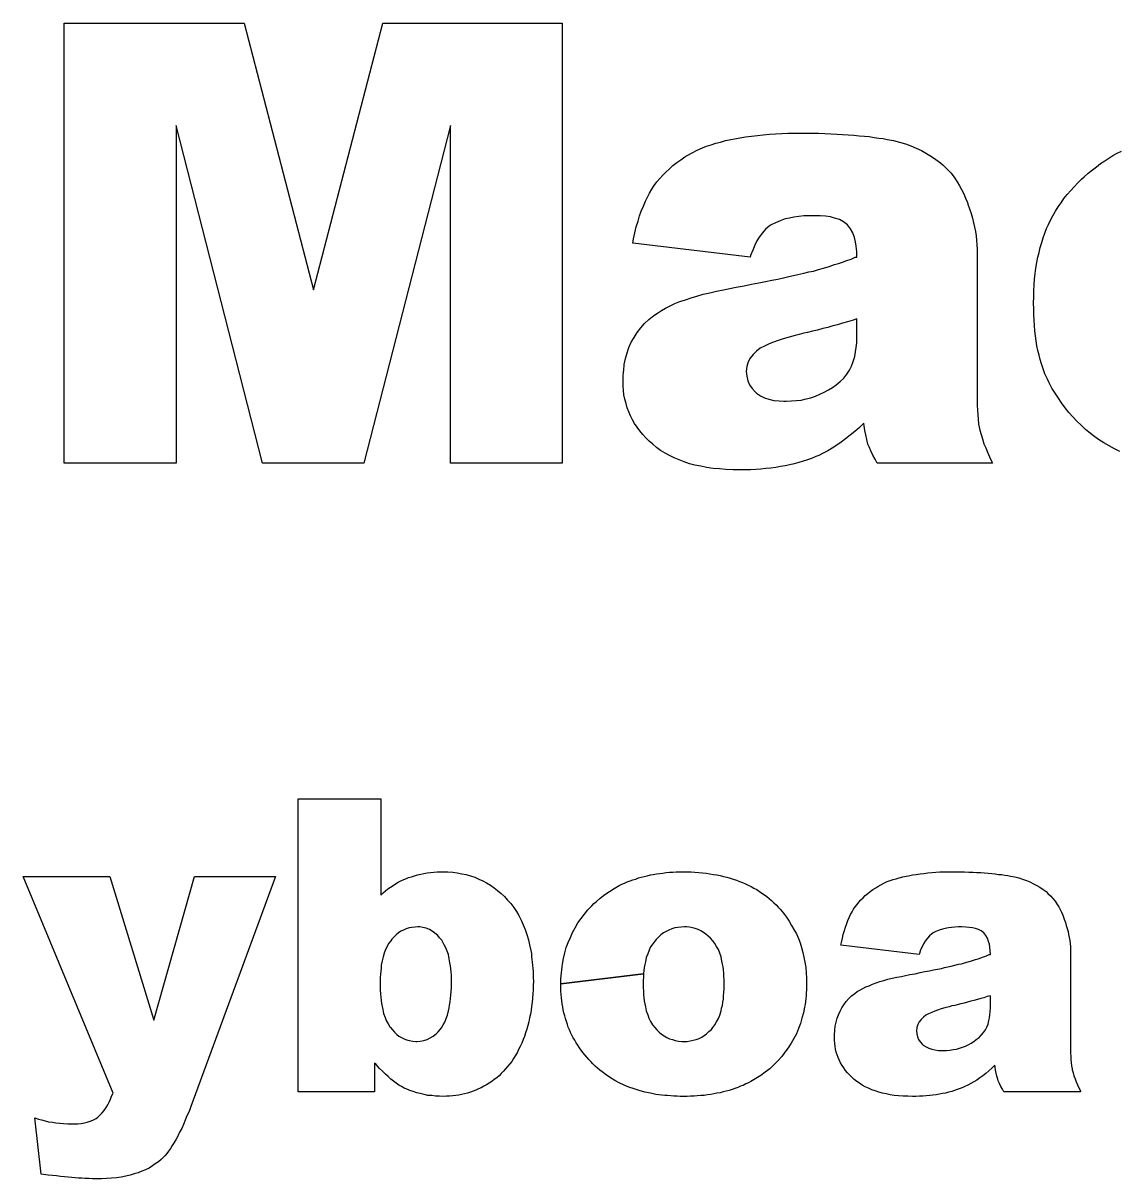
# Model space of a CAD drawing. Extents: x 60 to 196, y -152 to -29.
# Drawn here: x 169.51 to 173.245, y -111.257 to -107.314 of the extents above; entities that cross this region are included whole.
import ezdxf

# ---------------------------------------------------------------- set-up
doc = ezdxf.new("R2010")
doc.units = 0
doc.layers.add('BLACK', color=7, linetype='CONTINUOUS')

msp = doc.modelspace()

# ---------------------------------------------------------------- linework, layer by layer
at = {"layer": 'BLACK', "linetype": 'CONTINUOUS'}
for p, q in [((169.65, -108.815), (169.65, -107.314)), ((169.65, -107.314), (170.264, -107.314)), ((170.264, -107.314), (170.501, -108.224)), ((170.501, -108.224), (170.737, -107.314)), ((170.737, -107.314), (171.349, -107.314)), ((171.349, -107.314), (171.349, -108.815)), ((170.327, -108.815), (170.032, -107.663)), ((170.032, -107.663), (170.032, -108.815)), ((170.968, -107.663), (170.672, -108.815)), ((170.968, -108.815), (170.968, -107.663)), ((171.873, -107.724), (171.889, -107.72)), ((171.889, -107.72), (171.906, -107.715)), ((171.906, -107.715), (171.925, -107.711)), ((171.925, -107.711), (171.937, -107.709)), ((171.937, -107.709), (171.956, -107.705)), ((171.956, -107.705), (171.975, -107.702)), ((171.975, -107.702), (171.995, -107.7)), ((171.995, -107.7), (172.015, -107.697)), ((172.015, -107.697), (172.035, -107.695)), ((172.035, -107.695), (172.056, -107.693)), ((172.056, -107.693), (172.077, -107.692)), ((172.077, -107.692), (172.098, -107.691)), ((172.098, -107.691), (172.119, -107.69)), ((172.119, -107.69), (172.141, -107.69)), ((172.141, -107.69), (172.155, -107.69)), ((172.155, -107.69), (172.179, -107.69)), ((172.179, -107.69), (172.201, -107.69)), ((172.201, -107.69), (172.224, -107.69)), ((172.224, -107.69), (172.245, -107.691)), ((172.245, -107.691), (172.266, -107.692)), ((172.266, -107.692), (172.286, -107.693)), ((172.286, -107.693), (172.306, -107.694)), ((172.306, -107.694), (172.325, -107.695)), ((172.325, -107.695), (172.344, -107.696)), ((172.344, -107.696), (172.362, -107.698)), ((172.362, -107.698), (172.38, -107.7)), ((172.38, -107.7), (172.397, -107.701)), ((172.397, -107.701), (172.413, -107.704)), ((172.413, -107.704), (172.429, -107.706)), ((172.429, -107.706), (172.444, -107.708)), ((172.444, -107.708), (172.458, -107.711)), ((172.458, -107.711), (172.48, -107.715)), ((172.48, -107.715), (172.5, -107.72)), ((172.5, -107.72), (172.52, -107.726)), ((171.778, -107.764), (171.793, -107.756)), ((171.793, -107.756), (171.81, -107.747)), ((171.81, -107.747), (171.828, -107.74)), ((171.828, -107.74), (171.842, -107.734)), ((171.842, -107.734), (171.857, -107.729)), ((171.857, -107.729), (171.873, -107.724)), ((172.52, -107.726), (172.539, -107.733)), ((172.539, -107.733), (172.557, -107.741)), ((172.557, -107.741), (172.575, -107.749)), ((172.575, -107.749), (172.592, -107.759)), ((172.592, -107.759), (172.609, -107.769)), ((173.228, -107.766), (173.242, -107.758)), ((173.242, -107.758), (173.257, -107.751)), ((171.715, -107.811), (171.727, -107.8)), ((171.727, -107.8), (171.74, -107.79)), ((171.74, -107.79), (171.754, -107.78)), ((171.754, -107.78), (171.768, -107.77)), ((171.768, -107.77), (171.778, -107.764)), ((172.609, -107.769), (172.624, -107.779)), ((172.624, -107.779), (172.64, -107.791)), ((172.64, -107.791), (172.649, -107.799)), ((172.649, -107.799), (172.662, -107.812)), ((173.172, -107.804), (173.186, -107.793)), ((173.186, -107.793), (173.2, -107.784)), ((173.2, -107.784), (173.214, -107.775)), ((173.214, -107.775), (173.228, -107.766)), ((171.682, -107.844), (171.692, -107.833)), ((171.692, -107.833), (171.703, -107.822)), ((171.703, -107.822), (171.715, -107.811)), ((172.662, -107.812), (172.675, -107.825)), ((172.675, -107.825), (172.686, -107.84)), ((172.686, -107.84), (172.697, -107.856)), ((173.121, -107.846), (173.13, -107.838)), ((173.13, -107.838), (173.144, -107.826)), ((173.144, -107.826), (173.158, -107.814)), ((173.158, -107.814), (173.172, -107.804)), ((171.655, -107.881), (171.663, -107.868)), ((171.663, -107.868), (171.672, -107.856)), ((171.672, -107.856), (171.682, -107.844)), ((172.697, -107.856), (172.705, -107.869)), ((172.705, -107.869), (172.712, -107.882)), ((173.084, -107.885), (173.096, -107.872)), ((173.096, -107.872), (173.108, -107.859)), ((173.108, -107.859), (173.121, -107.846)), ((171.633, -107.922), (171.64, -107.908)), ((171.64, -107.908), (171.647, -107.894)), ((171.647, -107.894), (171.655, -107.881)), ((172.712, -107.882), (172.719, -107.896)), ((172.719, -107.896), (172.725, -107.911)), ((172.725, -107.911), (172.732, -107.926)), ((173.051, -107.927), (173.061, -107.912)), ((173.061, -107.912), (173.072, -107.899)), ((173.072, -107.899), (173.084, -107.885)), ((171.613, -107.972), (171.619, -107.955)), ((171.619, -107.955), (171.626, -107.938)), ((171.626, -107.938), (171.633, -107.922)), ((172.732, -107.926), (172.733, -107.932)), ((172.733, -107.932), (172.739, -107.948)), ((172.739, -107.948), (172.744, -107.963)), ((173.023, -107.971), (173.032, -107.956)), ((173.032, -107.956), (173.041, -107.941)), ((173.041, -107.941), (173.051, -107.927)), ((171.602, -108.009), (171.608, -107.99)), ((171.608, -107.99), (171.613, -107.972)), ((172.077, -107.995), (172.062, -108.002)), ((172.093, -107.988), (172.077, -107.995)), ((172.11, -107.982), (172.093, -107.988)), ((172.125, -107.979), (172.11, -107.982)), ((172.14, -107.976), (172.125, -107.979)), ((172.156, -107.974), (172.14, -107.976)), ((172.173, -107.972), (172.156, -107.974)), ((172.191, -107.971), (172.173, -107.972)), ((172.21, -107.971), (172.191, -107.971)), ((172.229, -107.971), (172.21, -107.971)), ((172.247, -107.973), (172.229, -107.971)), ((172.264, -107.975), (172.247, -107.973)), ((172.278, -107.979), (172.264, -107.975)), ((172.295, -107.984), (172.278, -107.979)), ((172.309, -107.992), (172.295, -107.984)), ((172.322, -108.002), (172.309, -107.992)), ((172.744, -107.963), (172.749, -107.979)), ((172.749, -107.979), (172.752, -107.995)), ((172.752, -107.995), (172.756, -108.01)), ((173.008, -108.001), (173.015, -107.986)), ((173.015, -107.986), (173.023, -107.971)), ((171.593, -108.05), (171.597, -108.029)), ((171.597, -108.029), (171.602, -108.009)), ((172.032, -108.029), (172.021, -108.044)), ((172.043, -108.017), (172.032, -108.029)), ((172.055, -108.007), (172.043, -108.017)), ((172.062, -108.002), (172.055, -108.007)), ((172.333, -108.016), (172.322, -108.002)), ((172.341, -108.029), (172.333, -108.016)), ((172.346, -108.045), (172.341, -108.029)), ((172.756, -108.01), (172.759, -108.025)), ((172.759, -108.025), (172.761, -108.04)), ((172.99, -108.046), (172.996, -108.031)), ((172.996, -108.031), (173.002, -108.015)), ((173.002, -108.015), (173.008, -108.001)), ((171.59, -108.065), (171.593, -108.05)), ((171.99, -108.112), (171.59, -108.065)), ((172.006, -108.072), (171.999, -108.089)), ((172.013, -108.057), (172.006, -108.072)), ((172.021, -108.044), (172.013, -108.057)), ((172.35, -108.06), (172.346, -108.045)), ((172.352, -108.075), (172.35, -108.06)), ((172.354, -108.093), (172.352, -108.075)), ((172.761, -108.04), (172.763, -108.055)), ((172.763, -108.055), (172.764, -108.07)), ((172.764, -108.07), (172.765, -108.085)), ((172.98, -108.079), (172.985, -108.062)), ((172.985, -108.062), (172.99, -108.046)), ((171.992, -108.107), (171.99, -108.112)), ((171.999, -108.089), (171.992, -108.107)), ((172.335, -108.119), (172.349, -108.113)), ((172.349, -108.113), (172.354, -108.112)), ((172.354, -108.112), (172.354, -108.093)), ((172.765, -108.085), (172.765, -108.095)), ((172.765, -108.095), (172.765, -108.581)), ((172.968, -108.131), (172.972, -108.113)), ((172.972, -108.113), (172.976, -108.096)), ((172.976, -108.096), (172.98, -108.079)), ((172.206, -108.16), (172.224, -108.155)), ((172.224, -108.155), (172.241, -108.15)), ((172.241, -108.15), (172.26, -108.144)), ((172.26, -108.144), (172.278, -108.138)), ((172.278, -108.138), (172.292, -108.134)), ((172.292, -108.134), (172.306, -108.129)), ((172.306, -108.129), (172.32, -108.124)), ((172.32, -108.124), (172.335, -108.119)), ((172.963, -108.168), (172.965, -108.15)), ((172.965, -108.15), (172.968, -108.131)), ((172.02, -108.2), (172.043, -108.195)), ((172.043, -108.195), (172.064, -108.191)), ((172.064, -108.191), (172.085, -108.187)), ((172.085, -108.187), (172.104, -108.183)), ((172.104, -108.183), (172.122, -108.179)), ((172.122, -108.179), (172.138, -108.175)), ((172.138, -108.175), (172.153, -108.172)), ((172.153, -108.172), (172.174, -108.167)), ((172.174, -108.167), (172.191, -108.163)), ((172.191, -108.163), (172.206, -108.16)), ((172.959, -108.207), (172.961, -108.187)), ((172.961, -108.187), (172.963, -108.168)), ((171.83, -108.239), (171.853, -108.234)), ((171.853, -108.234), (171.876, -108.229)), ((171.876, -108.229), (171.9, -108.224)), ((171.9, -108.224), (171.915, -108.221)), ((171.915, -108.221), (171.943, -108.215)), ((171.943, -108.215), (171.97, -108.21)), ((171.97, -108.21), (171.995, -108.205)), ((171.995, -108.205), (172.02, -108.2)), ((172.958, -108.227), (172.959, -108.207)), ((172.958, -108.248), (172.958, -108.227)), ((171.718, -108.279), (171.734, -108.271)), ((171.734, -108.271), (171.751, -108.264)), ((171.751, -108.264), (171.77, -108.258)), ((171.77, -108.258), (171.789, -108.251)), ((171.789, -108.251), (171.809, -108.245)), ((171.809, -108.245), (171.83, -108.239)), ((172.957, -108.269), (172.958, -108.248)), ((172.958, -108.289), (172.957, -108.269)), ((171.645, -108.325), (171.662, -108.311)), ((171.662, -108.311), (171.674, -108.303)), ((171.674, -108.303), (171.688, -108.294)), ((171.688, -108.294), (171.702, -108.286)), ((171.702, -108.286), (171.718, -108.279)), ((172.958, -108.308), (172.958, -108.289)), ((172.959, -108.327), (172.958, -108.308)), ((171.617, -108.354), (171.63, -108.339)), ((171.63, -108.339), (171.645, -108.325)), ((172.255, -108.352), (172.238, -108.356)), ((172.272, -108.347), (172.255, -108.352)), ((172.288, -108.343), (172.272, -108.347)), ((172.305, -108.338), (172.288, -108.343)), ((172.322, -108.333), (172.305, -108.338)), ((172.338, -108.328), (172.322, -108.333)), ((172.354, -108.323), (172.338, -108.328)), ((172.354, -108.383), (172.354, -108.323)), ((172.96, -108.346), (172.959, -108.327)), ((172.962, -108.364), (172.96, -108.346)), ((171.585, -108.403), (171.595, -108.386)), ((171.595, -108.386), (171.605, -108.369)), ((171.605, -108.369), (171.617, -108.354)), ((172.103, -108.391), (172.086, -108.397)), ((172.123, -108.385), (172.103, -108.391)), ((172.144, -108.38), (172.123, -108.385)), ((172.158, -108.376), (172.144, -108.38)), ((172.174, -108.372), (172.158, -108.376)), ((172.186, -108.369), (172.174, -108.372)), ((172.203, -108.365), (172.186, -108.369)), ((172.22, -108.361), (172.203, -108.365)), ((172.238, -108.356), (172.22, -108.361)), ((172.354, -108.387), (172.354, -108.383)), ((172.354, -108.405), (172.354, -108.387)), ((172.964, -108.381), (172.962, -108.364)), ((172.966, -108.398), (172.964, -108.381)), ((171.571, -108.439), (171.577, -108.421)), ((171.577, -108.421), (171.585, -108.403)), ((172.025, -108.423), (172.012, -108.433)), ((172.039, -108.416), (172.025, -108.423)), ((172.055, -108.408), (172.039, -108.416)), ((172.07, -108.403), (172.055, -108.408)), ((172.086, -108.397), (172.07, -108.403)), ((172.35, -108.436), (172.352, -108.421)), ((172.352, -108.421), (172.354, -108.405)), ((172.969, -108.415), (172.966, -108.398)), ((172.972, -108.431), (172.969, -108.415)), ((172.976, -108.447), (172.972, -108.431)), ((171.561, -108.479), (171.565, -108.458)), ((171.565, -108.458), (171.571, -108.439)), ((171.984, -108.47), (171.979, -108.486)), ((171.991, -108.457), (171.984, -108.47)), ((172.001, -108.444), (171.991, -108.457)), ((172.012, -108.433), (172.001, -108.444)), ((172.336, -108.484), (172.342, -108.468)), ((172.342, -108.468), (172.347, -108.451)), ((172.347, -108.451), (172.35, -108.436)), ((172.98, -108.462), (172.976, -108.447)), ((172.984, -108.476), (172.98, -108.462)), ((171.557, -108.521), (171.558, -108.502)), ((171.558, -108.502), (171.559, -108.499)), ((171.559, -108.499), (171.561, -108.479)), ((171.979, -108.486), (171.977, -108.502)), ((171.977, -108.502), (171.979, -108.519)), ((172.32, -108.512), (172.329, -108.498)), ((172.329, -108.498), (172.336, -108.484)), ((172.989, -108.49), (172.984, -108.476)), ((172.996, -108.51), (172.989, -108.49)), ((173.005, -108.529), (172.996, -108.51)), ((171.557, -108.536), (171.557, -108.521)), ((171.557, -108.552), (171.557, -108.536)), ((171.979, -108.519), (171.982, -108.534)), ((171.982, -108.534), (171.988, -108.548)), ((171.988, -108.548), (171.997, -108.56)), ((172.271, -108.557), (172.284, -108.548)), ((172.284, -108.548), (172.298, -108.537)), ((172.298, -108.537), (172.31, -108.525)), ((172.31, -108.525), (172.32, -108.512)), ((173.011, -108.541), (173.005, -108.529)), ((173.02, -108.559), (173.011, -108.541)), ((171.558, -108.567), (171.557, -108.552)), ((171.56, -108.582), (171.558, -108.567)), ((171.563, -108.597), (171.56, -108.582)), ((171.997, -108.56), (172.008, -108.572)), ((172.008, -108.572), (172.012, -108.576)), ((172.012, -108.576), (172.026, -108.585)), ((172.026, -108.585), (172.039, -108.592)), ((172.197, -108.592), (172.213, -108.587)), ((172.213, -108.587), (172.228, -108.58)), ((172.228, -108.58), (172.243, -108.573)), ((172.243, -108.573), (172.258, -108.565)), ((172.258, -108.565), (172.271, -108.557)), ((172.765, -108.581), (172.765, -108.6)), ((173.031, -108.577), (173.02, -108.559)), ((173.042, -108.594), (173.031, -108.577)), ((171.567, -108.612), (171.563, -108.597)), ((171.571, -108.626), (171.567, -108.612)), ((171.576, -108.64), (171.571, -108.626)), ((172.039, -108.592), (172.054, -108.597)), ((172.054, -108.597), (172.071, -108.601)), ((172.071, -108.601), (172.089, -108.603)), ((172.089, -108.603), (172.105, -108.604)), ((172.105, -108.604), (172.113, -108.604)), ((172.113, -108.604), (172.131, -108.603)), ((172.131, -108.603), (172.148, -108.602)), ((172.148, -108.602), (172.164, -108.6)), ((172.164, -108.6), (172.181, -108.596)), ((172.181, -108.596), (172.197, -108.592)), ((172.765, -108.6), (172.765, -108.618)), ((172.765, -108.618), (172.766, -108.634)), ((173.053, -108.61), (173.042, -108.594)), ((173.065, -108.626), (173.053, -108.61)), ((173.078, -108.642), (173.065, -108.626)), ((171.582, -108.654), (171.576, -108.64)), ((171.589, -108.667), (171.582, -108.654)), ((171.596, -108.68), (171.589, -108.667)), ((172.766, -108.634), (172.767, -108.65)), ((172.767, -108.65), (172.768, -108.665)), ((172.768, -108.665), (172.77, -108.682)), ((173.091, -108.657), (173.078, -108.642)), ((173.105, -108.672), (173.091, -108.657)), ((171.605, -108.693), (171.596, -108.68)), ((171.614, -108.705), (171.605, -108.693)), ((171.624, -108.717), (171.614, -108.705)), ((172.347, -108.707), (172.332, -108.72)), ((172.363, -108.694), (172.347, -108.707)), ((172.378, -108.679), (172.363, -108.694)), ((172.379, -108.688), (172.378, -108.679)), ((172.382, -108.704), (172.379, -108.688)), ((172.385, -108.719), (172.382, -108.704)), ((172.77, -108.682), (172.773, -108.697)), ((172.773, -108.697), (172.774, -108.703)), ((172.774, -108.703), (172.778, -108.717)), ((173.12, -108.686), (173.105, -108.672)), ((173.135, -108.7), (173.12, -108.686)), ((173.146, -108.709), (173.135, -108.7)), ((171.634, -108.729), (171.624, -108.717)), ((171.646, -108.74), (171.634, -108.729)), ((171.658, -108.751), (171.646, -108.74)), ((172.301, -108.744), (172.286, -108.754)), ((172.316, -108.732), (172.301, -108.744)), ((172.332, -108.72), (172.316, -108.732)), ((172.388, -108.735), (172.385, -108.719)), ((172.392, -108.75), (172.388, -108.735)), ((172.778, -108.717), (172.783, -108.732)), ((172.783, -108.732), (172.788, -108.749)), ((173.162, -108.722), (173.146, -108.709)), ((173.179, -108.734), (173.162, -108.722)), ((173.197, -108.746), (173.179, -108.734)), ((173.215, -108.756), (173.197, -108.746)), ((171.671, -108.762), (171.658, -108.751)), ((171.685, -108.772), (171.671, -108.762)), ((171.7, -108.781), (171.685, -108.772)), ((171.715, -108.789), (171.7, -108.781)), ((172.24, -108.781), (172.225, -108.789)), ((172.255, -108.773), (172.24, -108.781)), ((172.27, -108.764), (172.255, -108.773)), ((172.286, -108.754), (172.27, -108.764)), ((172.396, -108.759), (172.392, -108.75)), ((172.402, -108.773), (172.396, -108.759)), ((172.409, -108.788), (172.402, -108.773)), ((172.788, -108.749), (172.794, -108.763)), ((172.794, -108.763), (172.8, -108.778)), ((172.8, -108.778), (172.807, -108.794)), ((173.233, -108.766), (173.215, -108.756)), ((173.252, -108.776), (173.233, -108.766)), ((170.032, -108.815), (169.65, -108.815)), ((170.672, -108.815), (170.327, -108.815)), ((171.349, -108.815), (170.968, -108.815)), ((171.731, -108.797), (171.715, -108.789)), ((171.748, -108.804), (171.731, -108.797)), ((171.765, -108.811), (171.748, -108.804)), ((171.783, -108.817), (171.765, -108.811)), ((171.802, -108.822), (171.783, -108.817)), ((171.822, -108.826), (171.802, -108.822)), ((171.842, -108.83), (171.822, -108.826)), ((172.11, -108.824), (172.094, -108.827)), ((172.126, -108.821), (172.11, -108.824)), ((172.141, -108.817), (172.126, -108.821)), ((172.156, -108.813), (172.141, -108.817)), ((172.171, -108.808), (172.156, -108.813)), ((172.186, -108.804), (172.171, -108.808)), ((172.2, -108.799), (172.186, -108.804)), ((172.214, -108.793), (172.2, -108.799)), ((172.225, -108.789), (172.214, -108.793)), ((172.417, -108.802), (172.409, -108.788)), ((172.424, -108.815), (172.417, -108.802)), ((172.817, -108.815), (172.424, -108.815)), ((172.807, -108.794), (172.815, -108.811)), ((172.815, -108.811), (172.817, -108.815)), ((171.864, -108.833), (171.842, -108.83)), ((171.886, -108.835), (171.864, -108.833)), ((171.908, -108.837), (171.886, -108.835)), ((171.932, -108.838), (171.908, -108.837)), ((171.956, -108.838), (171.932, -108.838)), ((171.974, -108.838), (171.956, -108.838)), ((171.992, -108.838), (171.974, -108.838)), ((172.01, -108.837), (171.992, -108.838)), ((172.027, -108.836), (172.01, -108.837)), ((172.044, -108.834), (172.027, -108.836)), ((172.061, -108.832), (172.044, -108.834)), ((172.078, -108.83), (172.061, -108.832)), ((172.094, -108.827), (172.078, -108.83)), ((170.448, -109.96), (170.73, -109.96)), ((170.448, -110.588), (170.448, -109.96)), ((170.73, -109.96), (170.73, -110.289)), ((169.817, -110.964), (169.51, -110.225)), ((169.51, -110.225), (169.806, -110.225)), ((169.806, -110.225), (169.956, -110.715)), ((169.956, -110.715), (170.095, -110.225)), ((170.371, -110.225), (170.082, -111.01)), ((170.095, -110.225), (170.371, -110.225)), ((170.781, -110.25), (170.79, -110.245)), ((170.79, -110.245), (170.799, -110.24)), ((170.799, -110.24), (170.809, -110.236)), ((170.809, -110.236), (170.818, -110.232)), ((170.818, -110.232), (170.825, -110.229)), ((170.825, -110.229), (170.835, -110.226)), ((170.835, -110.226), (170.845, -110.223)), ((170.845, -110.223), (170.856, -110.22)), ((170.856, -110.22), (170.867, -110.217)), ((170.867, -110.217), (170.877, -110.215)), ((170.877, -110.215), (170.889, -110.213)), ((170.889, -110.213), (170.9, -110.212)), ((170.9, -110.212), (170.911, -110.211)), ((170.911, -110.211), (170.923, -110.21)), ((170.923, -110.21), (170.935, -110.21)), ((170.935, -110.21), (170.943, -110.21)), ((170.943, -110.21), (170.959, -110.21)), ((170.959, -110.21), (170.976, -110.211)), ((170.976, -110.211), (170.991, -110.213)), ((170.991, -110.213), (171.007, -110.216)), ((171.007, -110.216), (171.022, -110.219)), ((171.022, -110.219), (171.036, -110.223)), ((171.036, -110.223), (171.051, -110.228)), ((171.051, -110.228), (171.065, -110.234)), ((171.065, -110.234), (171.078, -110.24)), ((171.078, -110.24), (171.091, -110.247)), ((171.562, -110.248), (171.571, -110.244)), ((171.571, -110.244), (171.581, -110.24)), ((171.581, -110.24), (171.59, -110.237)), ((171.59, -110.237), (171.6, -110.234)), ((171.6, -110.234), (171.609, -110.23)), ((171.609, -110.23), (171.619, -110.228)), ((171.619, -110.228), (171.629, -110.225)), ((171.629, -110.225), (171.639, -110.223)), ((171.639, -110.223), (171.65, -110.22)), ((171.65, -110.22), (171.66, -110.218)), ((171.66, -110.218), (171.671, -110.216)), ((171.671, -110.216), (171.682, -110.215)), ((171.682, -110.215), (171.693, -110.214)), ((171.693, -110.214), (171.704, -110.212)), ((171.704, -110.212), (171.715, -110.211)), ((171.715, -110.211), (171.727, -110.211)), ((171.727, -110.211), (171.738, -110.21)), ((171.738, -110.21), (171.75, -110.21)), ((171.75, -110.21), (171.762, -110.21)), ((171.762, -110.21), (171.776, -110.21)), ((171.776, -110.21), (171.789, -110.21)), ((171.789, -110.21), (171.802, -110.211)), ((171.802, -110.211), (171.815, -110.212)), ((171.815, -110.212), (171.828, -110.213)), ((171.828, -110.213), (171.84, -110.214)), ((171.84, -110.214), (171.853, -110.216)), ((171.853, -110.216), (171.865, -110.218)), ((171.865, -110.218), (171.877, -110.22)), ((171.877, -110.22), (171.888, -110.222)), ((171.888, -110.222), (171.9, -110.225)), ((171.9, -110.225), (171.911, -110.228)), ((171.911, -110.228), (171.922, -110.231)), ((171.922, -110.231), (171.933, -110.234)), ((171.933, -110.234), (171.944, -110.238)), ((171.944, -110.238), (171.954, -110.242)), ((171.954, -110.242), (171.964, -110.246)), ((171.964, -110.246), (171.975, -110.25)), ((172.447, -110.248), (172.458, -110.243)), ((172.458, -110.243), (172.468, -110.239)), ((172.468, -110.239), (172.478, -110.236)), ((172.478, -110.236), (172.488, -110.233)), ((172.488, -110.233), (172.499, -110.23)), ((172.499, -110.23), (172.511, -110.227)), ((172.511, -110.227), (172.523, -110.224)), ((172.523, -110.224), (172.531, -110.223)), ((172.531, -110.223), (172.544, -110.22)), ((172.544, -110.22), (172.557, -110.218)), ((172.557, -110.218), (172.57, -110.216)), ((172.57, -110.216), (172.583, -110.215)), ((172.583, -110.215), (172.597, -110.213)), ((172.597, -110.213), (172.611, -110.212)), ((172.611, -110.212), (172.624, -110.211)), ((172.624, -110.211), (172.638, -110.21)), ((172.638, -110.21), (172.653, -110.21)), ((172.653, -110.21), (172.667, -110.21)), ((172.667, -110.21), (172.677, -110.21)), ((172.677, -110.21), (172.692, -110.21)), ((172.692, -110.21), (172.708, -110.21)), ((172.708, -110.21), (172.722, -110.21)), ((172.722, -110.21), (172.737, -110.211)), ((172.737, -110.211), (172.751, -110.211)), ((172.751, -110.211), (172.764, -110.212)), ((172.764, -110.212), (172.777, -110.212)), ((172.777, -110.212), (172.79, -110.213)), ((172.79, -110.213), (172.803, -110.214)), ((172.803, -110.214), (172.815, -110.215)), ((172.815, -110.215), (172.826, -110.216)), ((172.826, -110.216), (172.838, -110.218)), ((172.838, -110.218), (172.849, -110.219)), ((172.849, -110.219), (172.859, -110.221)), ((172.859, -110.221), (172.869, -110.222)), ((172.869, -110.222), (172.879, -110.224)), ((172.879, -110.224), (172.893, -110.227)), ((172.893, -110.227), (172.907, -110.23)), ((172.907, -110.23), (172.92, -110.234)), ((172.92, -110.234), (172.933, -110.239)), ((172.933, -110.239), (172.945, -110.244)), ((172.945, -110.244), (172.957, -110.25)), ((170.73, -110.289), (170.738, -110.281)), ((170.738, -110.281), (170.746, -110.274)), ((170.746, -110.274), (170.754, -110.268)), ((170.754, -110.268), (170.763, -110.262)), ((170.763, -110.262), (170.772, -110.256)), ((170.772, -110.256), (170.781, -110.25)), ((171.091, -110.247), (171.104, -110.255)), ((171.104, -110.255), (171.117, -110.264)), ((171.117, -110.264), (171.129, -110.273)), ((171.129, -110.273), (171.141, -110.283)), ((171.141, -110.283), (171.152, -110.294)), ((171.495, -110.287), (171.511, -110.276)), ((171.511, -110.276), (171.527, -110.266)), ((171.527, -110.266), (171.544, -110.256)), ((171.544, -110.256), (171.553, -110.252)), ((171.553, -110.252), (171.562, -110.248)), ((171.975, -110.25), (171.984, -110.255)), ((171.984, -110.255), (171.994, -110.26)), ((171.994, -110.26), (172.003, -110.265)), ((172.003, -110.265), (172.013, -110.27)), ((172.013, -110.27), (172.022, -110.276)), ((172.022, -110.276), (172.03, -110.282)), ((172.03, -110.282), (172.039, -110.288)), ((172.383, -110.29), (172.392, -110.283)), ((172.392, -110.283), (172.4, -110.277)), ((172.4, -110.277), (172.409, -110.27)), ((172.409, -110.27), (172.419, -110.264)), ((172.419, -110.264), (172.426, -110.26)), ((172.426, -110.26), (172.436, -110.254)), ((172.436, -110.254), (172.447, -110.248)), ((172.957, -110.25), (172.968, -110.256)), ((172.968, -110.256), (172.979, -110.262)), ((172.979, -110.262), (172.99, -110.27)), ((172.99, -110.27), (173, -110.277)), ((173, -110.277), (173.006, -110.283)), ((173.006, -110.283), (173.015, -110.291)), ((171.152, -110.294), (171.163, -110.306)), ((171.163, -110.306), (171.174, -110.318)), ((171.174, -110.318), (171.184, -110.331)), ((171.437, -110.339), (171.45, -110.325)), ((171.45, -110.325), (171.457, -110.318)), ((171.457, -110.318), (171.465, -110.312)), ((171.465, -110.312), (171.479, -110.299)), ((171.479, -110.299), (171.495, -110.287)), ((172.039, -110.288), (172.047, -110.294)), ((172.047, -110.294), (172.055, -110.301)), ((172.055, -110.301), (172.063, -110.307)), ((172.063, -110.307), (172.071, -110.315)), ((172.071, -110.315), (172.079, -110.322)), ((172.079, -110.322), (172.086, -110.33)), ((172.349, -110.329), (172.355, -110.321)), ((172.355, -110.321), (172.361, -110.313)), ((172.361, -110.313), (172.368, -110.305)), ((172.368, -110.305), (172.376, -110.298)), ((172.376, -110.298), (172.383, -110.29)), ((173.015, -110.291), (173.023, -110.3)), ((173.023, -110.3), (173.031, -110.31)), ((173.031, -110.31), (173.038, -110.321)), ((173.038, -110.321), (173.043, -110.329)), ((171.184, -110.331), (171.193, -110.345)), ((171.193, -110.345), (171.201, -110.359)), ((171.201, -110.359), (171.209, -110.374)), ((171.414, -110.369), (171.425, -110.354)), ((171.425, -110.354), (171.437, -110.339)), ((172.086, -110.33), (172.093, -110.337)), ((172.093, -110.337), (172.104, -110.35)), ((172.104, -110.35), (172.114, -110.364)), ((172.114, -110.364), (172.124, -110.378)), ((172.328, -110.365), (172.333, -110.355)), ((172.333, -110.355), (172.338, -110.346)), ((172.338, -110.346), (172.343, -110.337)), ((172.343, -110.337), (172.349, -110.329)), ((173.043, -110.329), (173.048, -110.338)), ((173.048, -110.338), (173.053, -110.347)), ((173.053, -110.347), (173.057, -110.357)), ((173.057, -110.357), (173.061, -110.368)), ((170.817, -110.404), (170.808, -110.408)), ((170.827, -110.401), (170.817, -110.404)), ((170.836, -110.399), (170.827, -110.401)), ((170.847, -110.398), (170.836, -110.399)), ((170.857, -110.397), (170.847, -110.398)), ((170.863, -110.397), (170.857, -110.397)), ((170.874, -110.399), (170.863, -110.397)), ((170.885, -110.402), (170.874, -110.399)), ((170.896, -110.406), (170.885, -110.402)), ((171.209, -110.374), (171.216, -110.39)), ((171.216, -110.39), (171.223, -110.406)), ((171.384, -110.416), (171.393, -110.4)), ((171.393, -110.4), (171.403, -110.384)), ((171.403, -110.384), (171.414, -110.369)), ((171.723, -110.404), (171.713, -110.408)), ((171.733, -110.401), (171.723, -110.404)), ((171.744, -110.399), (171.733, -110.401)), ((171.755, -110.398), (171.744, -110.399)), ((171.766, -110.397), (171.755, -110.398)), ((171.773, -110.397), (171.766, -110.397)), ((171.783, -110.398), (171.773, -110.397)), ((171.794, -110.4), (171.783, -110.398)), ((171.803, -110.403), (171.794, -110.4)), ((171.813, -110.406), (171.803, -110.403)), ((172.124, -110.378), (172.132, -110.392)), ((172.132, -110.392), (172.14, -110.406)), ((172.312, -110.41), (172.316, -110.398)), ((172.316, -110.398), (172.32, -110.386)), ((172.32, -110.386), (172.324, -110.375)), ((172.324, -110.375), (172.328, -110.365)), ((172.656, -110.403), (172.647, -110.405)), ((172.667, -110.401), (172.656, -110.403)), ((172.677, -110.399), (172.667, -110.401)), ((172.689, -110.398), (172.677, -110.399)), ((172.701, -110.397), (172.689, -110.398)), ((172.713, -110.397), (172.701, -110.397)), ((172.726, -110.398), (172.713, -110.397)), ((172.738, -110.399), (172.726, -110.398)), ((172.749, -110.4), (172.738, -110.399)), ((172.759, -110.403), (172.749, -110.4)), ((172.77, -110.406), (172.759, -110.403)), ((173.061, -110.368), (173.062, -110.371)), ((173.062, -110.371), (173.066, -110.382)), ((173.066, -110.382), (173.069, -110.392)), ((173.069, -110.392), (173.072, -110.403)), ((173.072, -110.403), (173.075, -110.413)), ((170.768, -110.439), (170.764, -110.445)), ((170.776, -110.431), (170.768, -110.439)), ((170.783, -110.424), (170.776, -110.431)), ((170.791, -110.418), (170.783, -110.424)), ((170.799, -110.412), (170.791, -110.418)), ((170.808, -110.408), (170.799, -110.412)), ((170.906, -110.412), (170.896, -110.406)), ((170.915, -110.419), (170.906, -110.412)), ((170.925, -110.427), (170.915, -110.419)), ((170.931, -110.435), (170.925, -110.427)), ((170.938, -110.443), (170.931, -110.435)), ((170.942, -110.449), (170.938, -110.443)), ((171.223, -110.406), (171.229, -110.423)), ((171.229, -110.423), (171.234, -110.441)), ((171.234, -110.441), (171.238, -110.459)), ((171.37, -110.45), (171.377, -110.433)), ((171.377, -110.433), (171.384, -110.416)), ((171.67, -110.44), (171.665, -110.446)), ((171.678, -110.432), (171.67, -110.44)), ((171.686, -110.424), (171.678, -110.432)), ((171.695, -110.418), (171.686, -110.424)), ((171.704, -110.413), (171.695, -110.418)), ((171.713, -110.408), (171.704, -110.413)), ((171.822, -110.411), (171.813, -110.406)), ((171.831, -110.416), (171.822, -110.411)), ((171.839, -110.422), (171.831, -110.416)), ((171.847, -110.429), (171.839, -110.422)), ((171.855, -110.436), (171.847, -110.429)), ((171.863, -110.445), (171.855, -110.436)), ((172.14, -110.406), (172.148, -110.421)), ((172.148, -110.421), (172.155, -110.437)), ((172.155, -110.437), (172.161, -110.452)), ((172.302, -110.45), (172.305, -110.436)), ((172.305, -110.436), (172.308, -110.423)), ((172.308, -110.423), (172.312, -110.41)), ((172.595, -110.436), (172.587, -110.446)), ((172.602, -110.428), (172.595, -110.436)), ((172.61, -110.421), (172.602, -110.428)), ((172.615, -110.418), (172.61, -110.421)), ((172.624, -110.413), (172.615, -110.418)), ((172.635, -110.409), (172.624, -110.413)), ((172.647, -110.405), (172.635, -110.409)), ((172.779, -110.411), (172.77, -110.406)), ((172.788, -110.418), (172.779, -110.411)), ((172.795, -110.427), (172.788, -110.418)), ((172.8, -110.436), (172.795, -110.427)), ((172.804, -110.447), (172.8, -110.436)), ((173.075, -110.413), (173.077, -110.423)), ((173.077, -110.423), (173.079, -110.434)), ((173.079, -110.434), (173.081, -110.444)), ((170.746, -110.475), (170.742, -110.487)), ((170.752, -110.464), (170.746, -110.475)), ((170.757, -110.454), (170.752, -110.464)), ((170.764, -110.445), (170.757, -110.454)), ((170.947, -110.458), (170.942, -110.449)), ((170.952, -110.469), (170.947, -110.458)), ((170.957, -110.48), (170.952, -110.469)), ((170.961, -110.492), (170.957, -110.48)), ((171.238, -110.459), (171.242, -110.478)), ((171.242, -110.478), (171.244, -110.488)), ((171.358, -110.486), (171.363, -110.468)), ((171.363, -110.468), (171.37, -110.45)), ((171.646, -110.477), (171.641, -110.489)), ((171.651, -110.465), (171.646, -110.477)), ((171.658, -110.455), (171.651, -110.465)), ((171.665, -110.446), (171.658, -110.455)), ((171.87, -110.454), (171.863, -110.445)), ((171.876, -110.464), (171.87, -110.454)), ((171.882, -110.475), (171.876, -110.464)), ((171.887, -110.487), (171.882, -110.475)), ((172.161, -110.452), (172.166, -110.468)), ((172.166, -110.468), (172.17, -110.485)), ((172.3, -110.46), (172.302, -110.45)), ((172.567, -110.491), (172.3, -110.46)), ((172.572, -110.476), (172.568, -110.488)), ((172.577, -110.465), (172.572, -110.476)), ((172.582, -110.455), (172.577, -110.465)), ((172.587, -110.446), (172.582, -110.455)), ((172.807, -110.456), (172.804, -110.447)), ((172.808, -110.467), (172.807, -110.456)), ((172.809, -110.479), (172.808, -110.467)), ((172.81, -110.491), (172.809, -110.479)), ((173.081, -110.444), (173.082, -110.454)), ((173.082, -110.454), (173.083, -110.464)), ((173.083, -110.464), (173.083, -110.473)), ((173.083, -110.473), (173.083, -110.48)), ((173.083, -110.48), (173.083, -110.804)), ((170.735, -110.513), (170.732, -110.528)), ((170.738, -110.5), (170.735, -110.513)), ((170.742, -110.487), (170.738, -110.5)), ((170.964, -110.506), (170.961, -110.492)), ((170.966, -110.52), (170.964, -110.506)), ((170.968, -110.53), (170.966, -110.52)), ((171.244, -110.488), (171.245, -110.498)), ((171.245, -110.498), (171.246, -110.508)), ((171.246, -110.508), (171.247, -110.518)), ((171.247, -110.518), (171.248, -110.528)), ((171.35, -110.524), (171.354, -110.505)), ((171.354, -110.505), (171.358, -110.486)), ((171.633, -110.516), (171.631, -110.526)), ((171.636, -110.502), (171.633, -110.516)), ((171.641, -110.489), (171.636, -110.502)), ((171.891, -110.5), (171.887, -110.487)), ((171.894, -110.514), (171.891, -110.5)), ((171.896, -110.524), (171.894, -110.514)), ((172.17, -110.485), (172.174, -110.501)), ((172.174, -110.501), (172.177, -110.518)), ((172.177, -110.518), (172.18, -110.536)), ((172.568, -110.488), (172.567, -110.491)), ((172.711, -110.523), (172.722, -110.52)), ((172.722, -110.52), (172.734, -110.516)), ((172.734, -110.516), (172.746, -110.513)), ((172.746, -110.513), (172.759, -110.509)), ((172.759, -110.509), (172.768, -110.506)), ((172.768, -110.506), (172.777, -110.503)), ((172.777, -110.503), (172.787, -110.499)), ((172.787, -110.499), (172.797, -110.496)), ((172.797, -110.496), (172.806, -110.492)), ((172.806, -110.492), (172.81, -110.491)), ((170.729, -110.559), (170.728, -110.57)), ((170.73, -110.548), (170.729, -110.559)), ((170.731, -110.538), (170.73, -110.548)), ((170.732, -110.528), (170.731, -110.538)), ((170.969, -110.54), (170.968, -110.53)), ((170.97, -110.551), (170.969, -110.54)), ((170.971, -110.562), (170.97, -110.551)), ((171.248, -110.528), (171.249, -110.539)), ((171.249, -110.539), (171.25, -110.549)), ((171.25, -110.549), (171.25, -110.56)), ((171.25, -110.56), (171.25, -110.571)), ((171.345, -110.592), (171.627, -110.557)), ((171.627, -110.557), (171.345, -110.592)), ((171.346, -110.564), (171.347, -110.554)), ((171.347, -110.554), (171.348, -110.544)), ((171.348, -110.544), (171.349, -110.534)), ((171.349, -110.534), (171.35, -110.524)), ((171.627, -110.557), (171.626, -110.569)), ((171.628, -110.546), (171.627, -110.557)), ((171.629, -110.536), (171.628, -110.546)), ((171.631, -110.526), (171.629, -110.536)), ((171.898, -110.534), (171.896, -110.524)), ((171.899, -110.544), (171.898, -110.534)), ((171.901, -110.555), (171.899, -110.544)), ((171.901, -110.566), (171.901, -110.555)), ((172.18, -110.536), (172.182, -110.554)), ((172.182, -110.554), (172.183, -110.572)), ((172.516, -110.564), (172.535, -110.56)), ((172.535, -110.56), (172.553, -110.557)), ((172.553, -110.557), (172.57, -110.553)), ((172.57, -110.553), (172.586, -110.55)), ((172.586, -110.55), (172.602, -110.547)), ((172.602, -110.547), (172.616, -110.544)), ((172.616, -110.544), (172.63, -110.541)), ((172.63, -110.541), (172.643, -110.539)), ((172.643, -110.539), (172.654, -110.536)), ((172.654, -110.536), (172.665, -110.534)), ((172.665, -110.534), (172.676, -110.531)), ((172.676, -110.531), (172.689, -110.528)), ((172.689, -110.528), (172.701, -110.525)), ((172.701, -110.525), (172.711, -110.523)), ((170.448, -110.96), (170.448, -110.588)), ((170.728, -110.57), (170.728, -110.582)), ((170.728, -110.582), (170.728, -110.588)), ((170.728, -110.588), (170.728, -110.601)), ((170.728, -110.601), (170.728, -110.613)), ((170.971, -110.573), (170.971, -110.562)), ((170.971, -110.585), (170.971, -110.573)), ((170.971, -110.592), (170.971, -110.585)), ((170.971, -110.605), (170.971, -110.592)), ((171.25, -110.571), (171.251, -110.582)), ((171.251, -110.582), (171.25, -110.597)), ((171.25, -110.597), (171.25, -110.612)), ((171.345, -110.574), (171.346, -110.564)), ((171.345, -110.584), (171.345, -110.574)), ((171.345, -110.592), (171.345, -110.584)), ((171.345, -110.595), (171.345, -110.592)), ((171.345, -110.606), (171.345, -110.595)), ((171.626, -110.569), (171.625, -110.58)), ((171.625, -110.58), (171.625, -110.592)), ((171.625, -110.592), (171.625, -110.605)), ((171.902, -110.578), (171.901, -110.566)), ((171.902, -110.589), (171.902, -110.578)), ((171.902, -110.596), (171.902, -110.589)), ((171.902, -110.609), (171.902, -110.596)), ((172.183, -110.572), (172.183, -110.591)), ((172.183, -110.591), (172.183, -110.601)), ((172.183, -110.601), (172.183, -110.612)), ((172.385, -110.602), (172.396, -110.598)), ((172.396, -110.598), (172.408, -110.593)), ((172.408, -110.593), (172.42, -110.588)), ((172.42, -110.588), (172.433, -110.584)), ((172.433, -110.584), (172.446, -110.58)), ((172.446, -110.58), (172.46, -110.576)), ((172.46, -110.576), (172.475, -110.572)), ((172.475, -110.572), (172.491, -110.569)), ((172.491, -110.569), (172.507, -110.566)), ((172.507, -110.566), (172.516, -110.564)), ((170.728, -110.613), (170.729, -110.626)), ((170.729, -110.626), (170.73, -110.637)), ((170.73, -110.637), (170.731, -110.648)), ((170.968, -110.642), (170.969, -110.63)), ((170.969, -110.63), (170.97, -110.618)), ((170.97, -110.618), (170.971, -110.605)), ((171.249, -110.626), (171.248, -110.641)), ((171.25, -110.612), (171.249, -110.626)), ((171.345, -110.617), (171.345, -110.606)), ((171.346, -110.628), (171.345, -110.617)), ((171.347, -110.639), (171.346, -110.628)), ((171.348, -110.649), (171.347, -110.639)), ((171.625, -110.605), (171.626, -110.617)), ((171.626, -110.617), (171.627, -110.628)), ((171.627, -110.628), (171.628, -110.639)), ((171.628, -110.639), (171.629, -110.65)), ((171.899, -110.644), (171.9, -110.632)), ((171.9, -110.632), (171.901, -110.621)), ((171.901, -110.621), (171.902, -110.609)), ((172.181, -110.632), (172.18, -110.642)), ((172.182, -110.622), (172.181, -110.632)), ((172.183, -110.612), (172.182, -110.622)), ((172.327, -110.642), (172.336, -110.633)), ((172.336, -110.633), (172.348, -110.624)), ((172.348, -110.624), (172.356, -110.618)), ((172.356, -110.618), (172.365, -110.613)), ((172.365, -110.613), (172.375, -110.608)), ((172.375, -110.608), (172.385, -110.602)), ((172.788, -110.639), (172.777, -110.642)), ((172.799, -110.635), (172.788, -110.639)), ((172.81, -110.632), (172.799, -110.635)), ((172.81, -110.672), (172.81, -110.632)), ((170.731, -110.648), (170.733, -110.659)), ((170.733, -110.659), (170.735, -110.669)), ((170.735, -110.669), (170.737, -110.679)), ((170.737, -110.679), (170.74, -110.693)), ((170.961, -110.684), (170.964, -110.674)), ((170.964, -110.674), (170.965, -110.664)), ((170.965, -110.664), (170.967, -110.653)), ((170.967, -110.653), (170.968, -110.642)), ((171.245, -110.668), (171.243, -110.682)), ((171.247, -110.655), (171.245, -110.668)), ((171.248, -110.641), (171.247, -110.655)), ((171.349, -110.66), (171.348, -110.649)), ((171.351, -110.67), (171.349, -110.66)), ((171.353, -110.68), (171.351, -110.67)), ((171.355, -110.691), (171.353, -110.68)), ((171.629, -110.65), (171.631, -110.66)), ((171.631, -110.66), (171.633, -110.67)), ((171.633, -110.67), (171.636, -110.684)), ((171.891, -110.684), (171.893, -110.675)), ((171.893, -110.675), (171.896, -110.665)), ((171.896, -110.665), (171.897, -110.654)), ((171.897, -110.654), (171.899, -110.644)), ((172.176, -110.671), (172.172, -110.69)), ((172.178, -110.662), (172.176, -110.671)), ((172.179, -110.652), (172.178, -110.662)), ((172.18, -110.642), (172.179, -110.652)), ((172.297, -110.685), (172.303, -110.674)), ((172.303, -110.674), (172.31, -110.663)), ((172.31, -110.663), (172.318, -110.652)), ((172.318, -110.652), (172.327, -110.642)), ((172.642, -110.677), (172.63, -110.681)), ((172.655, -110.674), (172.642, -110.677)), ((172.669, -110.67), (172.655, -110.674)), ((172.679, -110.667), (172.669, -110.67)), ((172.689, -110.665), (172.679, -110.667)), ((172.697, -110.663), (172.689, -110.665)), ((172.709, -110.66), (172.697, -110.663)), ((172.72, -110.657), (172.709, -110.66)), ((172.732, -110.654), (172.72, -110.657)), ((172.743, -110.651), (172.732, -110.654)), ((172.754, -110.648), (172.743, -110.651)), ((172.766, -110.645), (172.754, -110.648)), ((172.777, -110.642), (172.766, -110.645)), ((172.809, -110.686), (172.81, -110.675)), ((172.81, -110.675), (172.81, -110.672)), ((170.74, -110.693), (170.745, -110.706)), ((170.745, -110.706), (170.749, -110.717)), ((170.749, -110.717), (170.755, -110.728)), ((170.949, -110.722), (170.953, -110.71)), ((170.953, -110.71), (170.958, -110.698)), ((170.958, -110.698), (170.961, -110.684)), ((171.238, -110.708), (171.235, -110.721)), ((171.241, -110.695), (171.238, -110.708)), ((171.243, -110.682), (171.241, -110.695)), ((171.358, -110.701), (171.355, -110.691)), ((171.361, -110.71), (171.358, -110.701)), ((171.364, -110.72), (171.361, -110.71)), ((171.636, -110.684), (171.641, -110.697)), ((171.641, -110.697), (171.645, -110.709)), ((171.645, -110.709), (171.651, -110.72)), ((171.876, -110.721), (171.882, -110.71)), ((171.882, -110.71), (171.887, -110.698)), ((171.887, -110.698), (171.891, -110.684)), ((172.167, -110.709), (172.162, -110.727)), ((172.172, -110.69), (172.167, -110.709)), ((172.284, -110.722), (172.287, -110.709)), ((172.287, -110.709), (172.292, -110.697)), ((172.292, -110.697), (172.297, -110.685)), ((172.574, -110.713), (172.567, -110.721)), ((172.582, -110.705), (172.574, -110.713)), ((172.59, -110.699), (172.582, -110.705)), ((172.599, -110.694), (172.59, -110.699)), ((172.61, -110.689), (172.599, -110.694)), ((172.62, -110.685), (172.61, -110.689)), ((172.63, -110.681), (172.62, -110.685)), ((172.802, -110.729), (172.805, -110.717)), ((172.805, -110.717), (172.807, -110.708)), ((172.807, -110.708), (172.808, -110.697)), ((172.808, -110.697), (172.809, -110.686)), ((170.755, -110.728), (170.761, -110.738)), ((170.761, -110.738), (170.763, -110.741)), ((170.763, -110.741), (170.77, -110.749)), ((170.77, -110.749), (170.777, -110.757)), ((170.777, -110.757), (170.785, -110.764)), ((170.919, -110.762), (170.926, -110.755)), ((170.926, -110.755), (170.933, -110.747)), ((170.933, -110.747), (170.937, -110.742)), ((170.937, -110.742), (170.943, -110.732)), ((170.943, -110.732), (170.949, -110.722)), ((171.228, -110.746), (171.224, -110.759)), ((171.232, -110.734), (171.228, -110.746)), ((171.235, -110.721), (171.232, -110.734)), ((171.367, -110.73), (171.364, -110.72)), ((171.37, -110.739), (171.367, -110.73)), ((171.374, -110.748), (171.37, -110.739)), ((171.378, -110.758), (171.374, -110.748)), ((171.382, -110.767), (171.378, -110.758)), ((171.651, -110.72), (171.657, -110.731)), ((171.657, -110.731), (171.665, -110.74)), ((171.665, -110.74), (171.672, -110.749)), ((171.672, -110.749), (171.68, -110.756)), ((171.68, -110.756), (171.688, -110.763)), ((171.842, -110.762), (171.85, -110.754)), ((171.85, -110.754), (171.858, -110.747)), ((171.858, -110.747), (171.863, -110.741)), ((171.863, -110.741), (171.87, -110.732)), ((171.87, -110.732), (171.876, -110.721)), ((172.155, -110.744), (172.148, -110.762)), ((172.162, -110.727), (172.155, -110.744)), ((172.278, -110.764), (172.279, -110.752)), ((172.279, -110.75), (172.281, -110.736)), ((172.279, -110.752), (172.279, -110.75)), ((172.281, -110.736), (172.284, -110.722)), ((172.559, -110.74), (172.558, -110.752)), ((172.558, -110.752), (172.559, -110.762)), ((172.563, -110.73), (172.559, -110.74)), ((172.567, -110.721), (172.563, -110.73)), ((172.78, -110.766), (172.787, -110.758)), ((172.787, -110.758), (172.793, -110.749)), ((172.793, -110.749), (172.798, -110.739)), ((172.798, -110.739), (172.802, -110.729)), ((170.785, -110.764), (170.792, -110.77)), ((170.792, -110.77), (170.803, -110.776)), ((170.803, -110.776), (170.815, -110.781)), ((170.815, -110.781), (170.827, -110.785)), ((170.827, -110.785), (170.84, -110.787)), ((170.84, -110.787), (170.85, -110.788)), ((170.85, -110.788), (170.853, -110.788)), ((170.853, -110.788), (170.865, -110.787)), ((170.865, -110.787), (170.877, -110.785)), ((170.877, -110.785), (170.888, -110.782)), ((170.888, -110.782), (170.899, -110.776)), ((170.899, -110.776), (170.909, -110.77)), ((170.909, -110.77), (170.919, -110.762)), ((171.211, -110.794), (171.206, -110.805)), ((171.216, -110.782), (171.211, -110.794)), ((171.22, -110.771), (171.216, -110.782)), ((171.224, -110.759), (171.22, -110.771)), ((171.387, -110.776), (171.382, -110.767)), ((171.392, -110.784), (171.387, -110.776)), ((171.397, -110.793), (171.392, -110.784)), ((171.402, -110.801), (171.397, -110.793)), ((171.688, -110.763), (171.697, -110.769)), ((171.697, -110.769), (171.706, -110.775)), ((171.706, -110.775), (171.715, -110.779)), ((171.715, -110.779), (171.725, -110.782)), ((171.725, -110.782), (171.735, -110.785)), ((171.735, -110.785), (171.746, -110.787)), ((171.746, -110.787), (171.757, -110.788)), ((171.757, -110.788), (171.764, -110.788)), ((171.764, -110.788), (171.775, -110.788)), ((171.775, -110.788), (171.786, -110.786)), ((171.786, -110.786), (171.796, -110.784)), ((171.796, -110.784), (171.806, -110.781)), ((171.806, -110.781), (171.816, -110.778)), ((171.816, -110.778), (171.825, -110.773)), ((171.825, -110.773), (171.834, -110.768)), ((171.834, -110.768), (171.842, -110.762)), ((172.13, -110.794), (172.12, -110.81)), ((172.139, -110.778), (172.13, -110.794)), ((172.148, -110.762), (172.139, -110.778)), ((172.278, -110.774), (172.278, -110.764)), ((172.278, -110.784), (172.278, -110.774)), ((172.279, -110.795), (172.278, -110.784)), ((172.28, -110.805), (172.279, -110.795)), ((172.559, -110.762), (172.561, -110.772)), ((172.561, -110.772), (172.565, -110.782)), ((172.565, -110.782), (172.571, -110.79)), ((172.571, -110.79), (172.578, -110.798)), ((172.578, -110.798), (172.581, -110.801)), ((172.736, -110.799), (172.745, -110.794)), ((172.745, -110.794), (172.754, -110.788)), ((172.754, -110.788), (172.762, -110.782)), ((172.762, -110.782), (172.772, -110.775)), ((172.772, -110.775), (172.78, -110.766)), ((171.189, -110.837), (171.183, -110.846)), ((171.195, -110.827), (171.189, -110.837)), ((171.2, -110.816), (171.195, -110.827)), ((171.206, -110.805), (171.2, -110.816)), ((171.408, -110.81), (171.402, -110.801)), ((171.414, -110.818), (171.408, -110.81)), ((171.42, -110.826), (171.414, -110.818)), ((171.426, -110.834), (171.42, -110.826)), ((171.433, -110.842), (171.426, -110.834)), ((172.109, -110.825), (172.098, -110.84)), ((172.12, -110.81), (172.109, -110.825)), ((172.282, -110.815), (172.28, -110.805)), ((172.284, -110.825), (172.282, -110.815)), ((172.287, -110.834), (172.284, -110.825)), ((172.291, -110.843), (172.287, -110.834)), ((172.581, -110.801), (172.591, -110.807)), ((172.591, -110.807), (172.6, -110.811)), ((172.6, -110.811), (172.61, -110.815)), ((172.61, -110.815), (172.621, -110.817)), ((172.621, -110.817), (172.633, -110.819)), ((172.633, -110.819), (172.643, -110.819)), ((172.643, -110.819), (172.649, -110.819)), ((172.649, -110.819), (172.66, -110.819)), ((172.66, -110.819), (172.672, -110.818)), ((172.672, -110.818), (172.683, -110.816)), ((172.683, -110.816), (172.694, -110.814)), ((172.694, -110.814), (172.705, -110.811)), ((172.705, -110.811), (172.715, -110.808)), ((172.715, -110.808), (172.725, -110.804)), ((172.725, -110.804), (172.736, -110.799)), ((173.083, -110.804), (173.083, -110.817)), ((173.083, -110.817), (173.083, -110.828)), ((173.083, -110.828), (173.084, -110.84)), ((170.713, -110.865), (170.709, -110.862)), ((170.709, -110.862), (170.709, -110.96)), ((170.719, -110.873), (170.713, -110.865)), ((170.726, -110.88), (170.719, -110.873)), ((171.163, -110.874), (171.156, -110.882)), ((171.17, -110.865), (171.163, -110.874)), ((171.177, -110.856), (171.17, -110.865)), ((171.183, -110.846), (171.177, -110.856)), ((171.44, -110.85), (171.433, -110.842)), ((171.447, -110.857), (171.44, -110.85)), ((171.454, -110.865), (171.447, -110.857)), ((171.462, -110.872), (171.454, -110.865)), ((171.47, -110.879), (171.462, -110.872)), ((172.071, -110.868), (172.057, -110.881)), ((172.085, -110.854), (172.071, -110.868)), ((172.098, -110.84), (172.085, -110.854)), ((172.295, -110.853), (172.291, -110.843)), ((172.299, -110.861), (172.295, -110.853)), ((172.304, -110.87), (172.299, -110.861)), ((172.31, -110.878), (172.304, -110.87)), ((172.825, -110.869), (172.815, -110.879)), ((172.826, -110.875), (172.825, -110.869)), ((172.828, -110.886), (172.826, -110.875)), ((173.084, -110.84), (173.085, -110.85)), ((173.085, -110.85), (173.086, -110.86)), ((173.086, -110.86), (173.087, -110.871)), ((173.087, -110.871), (173.089, -110.881)), ((170.736, -110.89), (170.726, -110.88)), ((170.746, -110.9), (170.736, -110.89)), ((170.755, -110.908), (170.746, -110.9)), ((170.765, -110.917), (170.755, -110.908)), ((171.126, -110.912), (171.117, -110.918)), ((171.134, -110.905), (171.126, -110.912)), ((171.141, -110.898), (171.134, -110.905)), ((171.149, -110.89), (171.141, -110.898)), ((171.156, -110.882), (171.149, -110.89)), ((171.478, -110.886), (171.47, -110.879)), ((171.485, -110.892), (171.478, -110.886)), ((171.499, -110.902), (171.485, -110.892)), ((171.514, -110.912), (171.499, -110.902)), ((171.529, -110.921), (171.514, -110.912)), ((172.01, -110.915), (171.993, -110.925)), ((172.027, -110.904), (172.01, -110.915)), ((172.042, -110.893), (172.027, -110.904)), ((172.057, -110.881), (172.042, -110.893)), ((172.316, -110.887), (172.31, -110.878)), ((172.322, -110.895), (172.316, -110.887)), ((172.33, -110.903), (172.322, -110.895)), ((172.337, -110.91), (172.33, -110.903)), ((172.345, -110.918), (172.337, -110.91)), ((172.774, -110.912), (172.764, -110.92)), ((172.784, -110.905), (172.774, -110.912)), ((172.795, -110.897), (172.784, -110.905)), ((172.805, -110.888), (172.795, -110.897)), ((172.815, -110.879), (172.805, -110.888)), ((172.83, -110.896), (172.828, -110.886)), ((172.832, -110.907), (172.83, -110.896)), ((172.835, -110.917), (172.832, -110.907)), ((173.089, -110.881), (173.089, -110.885)), ((173.089, -110.885), (173.092, -110.895)), ((173.092, -110.895), (173.095, -110.905)), ((173.095, -110.905), (173.099, -110.916)), ((173.099, -110.916), (173.103, -110.926)), ((170.774, -110.924), (170.765, -110.917)), ((170.783, -110.931), (170.774, -110.924)), ((170.792, -110.937), (170.783, -110.931)), ((170.801, -110.942), (170.792, -110.937)), ((170.81, -110.947), (170.801, -110.942)), ((170.817, -110.95), (170.81, -110.947)), ((170.829, -110.955), (170.817, -110.95)), ((170.841, -110.959), (170.829, -110.955)), ((171.055, -110.954), (171.045, -110.958)), ((171.064, -110.95), (171.055, -110.954)), ((171.073, -110.946), (171.064, -110.95)), ((171.082, -110.941), (171.073, -110.946)), ((171.091, -110.936), (171.082, -110.941)), ((171.1, -110.93), (171.091, -110.936)), ((171.109, -110.925), (171.1, -110.93)), ((171.117, -110.918), (171.109, -110.925)), ((171.544, -110.929), (171.529, -110.921)), ((171.561, -110.937), (171.544, -110.929)), ((171.577, -110.944), (171.561, -110.937)), ((171.595, -110.95), (171.577, -110.944)), ((171.612, -110.956), (171.595, -110.95)), ((171.631, -110.961), (171.612, -110.956)), ((171.919, -110.955), (171.909, -110.958)), ((171.929, -110.952), (171.919, -110.955)), ((171.938, -110.949), (171.929, -110.952)), ((171.948, -110.945), (171.938, -110.949)), ((171.957, -110.941), (171.948, -110.945)), ((171.967, -110.938), (171.957, -110.941)), ((171.976, -110.933), (171.967, -110.938)), ((171.985, -110.929), (171.976, -110.933)), ((171.993, -110.925), (171.985, -110.929)), ((172.354, -110.925), (172.345, -110.918)), ((172.363, -110.931), (172.354, -110.925)), ((172.373, -110.937), (172.363, -110.931)), ((172.383, -110.943), (172.373, -110.937)), ((172.394, -110.948), (172.383, -110.943)), ((172.405, -110.953), (172.394, -110.948)), ((172.417, -110.957), (172.405, -110.953)), ((172.688, -110.956), (172.678, -110.959)), ((172.697, -110.952), (172.688, -110.956)), ((172.707, -110.949), (172.697, -110.952)), ((172.716, -110.945), (172.707, -110.949)), ((172.723, -110.942), (172.716, -110.945)), ((172.733, -110.937), (172.723, -110.942)), ((172.743, -110.932), (172.733, -110.937)), ((172.754, -110.926), (172.743, -110.932)), ((172.764, -110.92), (172.754, -110.926)), ((172.837, -110.923), (172.835, -110.917)), ((172.841, -110.932), (172.837, -110.923)), ((172.846, -110.942), (172.841, -110.932)), ((172.851, -110.951), (172.846, -110.942)), ((172.856, -110.96), (172.851, -110.951)), ((173.103, -110.926), (173.107, -110.936)), ((173.107, -110.936), (173.112, -110.946)), ((173.112, -110.946), (173.117, -110.957)), ((169.799, -111.004), (169.804, -110.995)), ((169.804, -110.995), (169.808, -110.985)), ((169.808, -110.985), (169.812, -110.975)), ((169.812, -110.975), (169.817, -110.964)), ((170.709, -110.96), (170.448, -110.96)), ((170.853, -110.963), (170.841, -110.959)), ((170.865, -110.966), (170.853, -110.963)), ((170.878, -110.969), (170.865, -110.966)), ((170.891, -110.972), (170.878, -110.969)), ((170.904, -110.973), (170.891, -110.972)), ((170.917, -110.975), (170.904, -110.973)), ((170.931, -110.975), (170.917, -110.975)), ((170.944, -110.976), (170.931, -110.975)), ((170.955, -110.975), (170.944, -110.976)), ((170.965, -110.975), (170.955, -110.975)), ((170.976, -110.974), (170.965, -110.975)), ((170.986, -110.973), (170.976, -110.974)), ((170.996, -110.971), (170.986, -110.973)), ((171.006, -110.969), (170.996, -110.971)), ((171.016, -110.967), (171.006, -110.969)), ((171.026, -110.964), (171.016, -110.967)), ((171.036, -110.961), (171.026, -110.964)), ((171.045, -110.958), (171.036, -110.961)), ((171.65, -110.965), (171.631, -110.961)), ((171.659, -110.967), (171.65, -110.965)), ((171.669, -110.969), (171.659, -110.967)), ((171.679, -110.97), (171.669, -110.969)), ((171.689, -110.971), (171.679, -110.97)), ((171.699, -110.972), (171.689, -110.971)), ((171.709, -110.973), (171.699, -110.972)), ((171.72, -110.974), (171.709, -110.973)), ((171.73, -110.975), (171.72, -110.974)), ((171.741, -110.975), (171.73, -110.975)), ((171.752, -110.976), (171.741, -110.975)), ((171.762, -110.976), (171.752, -110.976)), ((171.775, -110.976), (171.762, -110.976)), ((171.787, -110.975), (171.775, -110.976)), ((171.799, -110.975), (171.787, -110.975)), ((171.81, -110.974), (171.799, -110.975)), ((171.822, -110.973), (171.81, -110.974)), ((171.833, -110.972), (171.822, -110.973)), ((171.845, -110.97), (171.833, -110.972)), ((171.856, -110.969), (171.845, -110.97)), ((171.867, -110.967), (171.856, -110.969)), ((171.877, -110.965), (171.867, -110.967)), ((171.888, -110.963), (171.877, -110.965)), ((171.898, -110.96), (171.888, -110.963)), ((171.909, -110.958), (171.898, -110.96)), ((172.429, -110.961), (172.417, -110.957)), ((172.442, -110.965), (172.429, -110.961)), ((172.455, -110.967), (172.442, -110.965)), ((172.468, -110.97), (172.455, -110.967)), ((172.482, -110.972), (172.468, -110.97)), ((172.497, -110.974), (172.482, -110.972)), ((172.512, -110.975), (172.497, -110.974)), ((172.528, -110.975), (172.512, -110.975)), ((172.544, -110.976), (172.528, -110.975)), ((172.556, -110.976), (172.544, -110.976)), ((172.568, -110.975), (172.556, -110.976)), ((172.58, -110.975), (172.568, -110.975)), ((172.591, -110.974), (172.58, -110.975)), ((172.603, -110.973), (172.591, -110.974)), ((172.614, -110.971), (172.603, -110.973)), ((172.625, -110.97), (172.614, -110.971)), ((172.636, -110.968), (172.625, -110.97)), ((172.647, -110.966), (172.636, -110.968)), ((172.657, -110.964), (172.647, -110.966)), ((172.667, -110.961), (172.657, -110.964)), ((172.678, -110.959), (172.667, -110.961)), ((173.118, -110.96), (172.856, -110.96)), ((173.117, -110.957), (173.118, -110.96)), ((169.772, -111.04), (169.779, -111.033)), ((169.779, -111.033), (169.786, -111.024)), ((169.786, -111.024), (169.793, -111.014)), ((169.793, -111.014), (169.799, -111.004)), ((170.076, -111.027), (170.069, -111.042)), ((170.082, -111.01), (170.076, -111.027)), ((169.572, -111.241), (169.55, -111.049)), ((169.55, -111.049), (169.562, -111.053)), ((169.562, -111.053), (169.573, -111.056)), ((169.573, -111.056), (169.585, -111.059)), ((169.585, -111.059), (169.597, -111.062)), ((169.597, -111.062), (169.61, -111.064)), ((169.61, -111.064), (169.622, -111.066)), ((169.622, -111.066), (169.635, -111.067)), ((169.635, -111.067), (169.648, -111.068)), ((169.648, -111.068), (169.662, -111.069)), ((169.662, -111.069), (169.675, -111.069)), ((169.675, -111.069), (169.685, -111.069)), ((169.685, -111.069), (169.697, -111.069)), ((169.697, -111.069), (169.708, -111.068)), ((169.708, -111.068), (169.719, -111.066)), ((169.719, -111.066), (169.729, -111.064)), ((169.729, -111.064), (169.739, -111.06)), ((169.739, -111.06), (169.748, -111.057)), ((169.748, -111.057), (169.759, -111.051)), ((169.759, -111.051), (169.765, -111.046)), ((169.765, -111.046), (169.772, -111.04)), ((170.057, -111.072), (170.051, -111.085)), ((170.063, -111.057), (170.057, -111.072)), ((170.069, -111.042), (170.063, -111.057)), ((170.038, -111.111), (170.032, -111.122)), ((170.044, -111.098), (170.038, -111.111)), ((170.051, -111.085), (170.044, -111.098)), ((170.013, -111.153), (170.006, -111.162)), ((170.019, -111.143), (170.013, -111.153)), ((170.025, -111.133), (170.019, -111.143)), ((170.032, -111.122), (170.025, -111.133)), ((169.981, -111.191), (169.972, -111.199)), ((169.984, -111.188), (169.981, -111.191)), ((169.994, -111.178), (169.984, -111.188)), ((170, -111.17), (169.994, -111.178)), ((170.006, -111.162), (170, -111.17)), ((169.915, -111.231), (169.903, -111.236)), ((169.928, -111.226), (169.915, -111.231)), ((169.94, -111.22), (169.928, -111.226)), ((169.951, -111.213), (169.94, -111.22)), ((169.961, -111.206), (169.951, -111.213)), ((169.972, -111.199), (169.961, -111.206)), ((169.58, -111.242), (169.572, -111.241)), ((169.595, -111.244), (169.58, -111.242)), ((169.61, -111.246), (169.595, -111.244)), ((169.624, -111.247), (169.61, -111.246)), ((169.638, -111.249), (169.624, -111.247)), ((169.651, -111.25), (169.638, -111.249)), ((169.664, -111.251), (169.651, -111.25)), ((169.676, -111.252), (169.664, -111.251)), ((169.688, -111.253), (169.676, -111.252)), ((169.699, -111.254), (169.688, -111.253)), ((169.71, -111.255), (169.699, -111.254)), ((169.72, -111.256), (169.71, -111.255)), ((169.734, -111.256), (169.72, -111.256)), ((169.747, -111.257), (169.734, -111.256)), ((169.759, -111.257), (169.747, -111.257)), ((169.777, -111.257), (169.759, -111.257)), ((169.795, -111.256), (169.777, -111.257)), ((169.812, -111.255), (169.795, -111.256)), ((169.829, -111.253), (169.812, -111.255)), ((169.845, -111.251), (169.829, -111.253)), ((169.86, -111.248), (169.845, -111.251)), ((169.875, -111.244), (169.86, -111.248)), ((169.889, -111.24), (169.875, -111.244)), ((169.903, -111.236), (169.889, -111.24))]:
    msp.add_line(p, q, dxfattribs=at)

doc.saveas('drawing.dxf')
